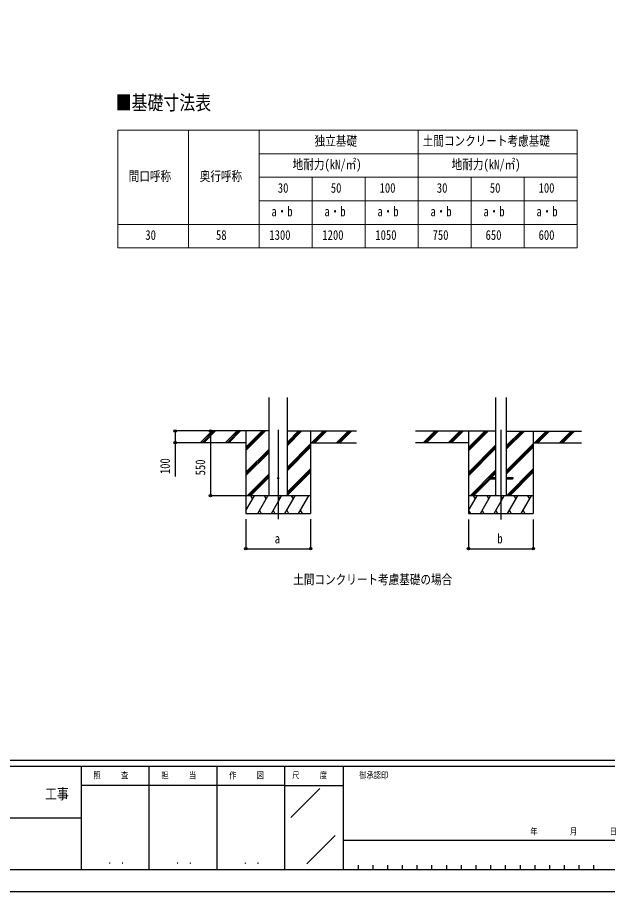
# Model space of a CAD drawing. Units: millimetres, scale not verified. Extents: x -10512 to 10512, y -7425 to 7425.
# Drawn here: x 2696 to 7706, y -7425 to 0 of the extents above; entities that cross this region are included whole.
import ezdxf
from ezdxf.enums import TextEntityAlignment as Align

# ---------------------------------------------------------------- set-up
doc = ezdxf.new("R2010")
doc.units = ezdxf.units.MM
doc.header["$LTSCALE"] = 30
doc.layers.add('0-1_TABLE1', color=7, linetype='Continuous', lineweight=18)
for name, color, linetype in [('0-2_USER1', 3, 'Continuous'), ('0-3_YKK_12', 2, 'Continuous'), ('0-4_YKK_A1', 4, 'Continuous'), ('0-5_YKK_D', 6, 'Continuous'), ('0-6_YKK_ZWAK', 7, 'Continuous')]:
    doc.layers.add(name, color=color, linetype=linetype)
doc.styles.add('ＭＳ ゴシック', font='')
doc.styles.get('ＭＳ ゴシック').set_extended_font_data('MS Gothic')

msp = doc.modelspace()

# ---------------------------------------------------------------- linework, layer by layer
at = {"layer": '0-1_TABLE1'}
for p, q in [((3547.55, -957.55), (7447.55, -957.55)), ((3547.55, -957.55), (3547.55, -1957.55)), ((4147.55, -957.55), (4147.55, -1957.55)), ((4747.55, -957.55), (4747.55, -1957.55)), ((6097.55, -957.55), (6097.55, -1957.55)), ((4747.55, -1157.55), (7447.55, -1157.55)), ((4747.55, -1357.55), (7447.55, -1357.55)), ((5197.55, -1357.55), (5197.55, -1957.55)), ((5647.55, -1357.55), (5647.55, -1957.55)), ((6547.55, -1357.55), (6547.55, -1957.55)), ((6997.55, -1357.55), (6997.55, -1957.55)), ((4747.55, -1557.55), (7447.55, -1557.55)), ((3547.55, -1757.55), (7447.55, -1757.55)), ((3547.55, -1957.55), (7447.55, -1957.55))]:
    msp.add_line(p, q, dxfattribs=at)
msp.add_lwpolyline([(7447.55, -957.55), (7447.55, -1357.55), (7447.55, -1957.55)], dxfattribs=at)
at = {"layer": '0-3_YKK_12'}
for p, q in [((4909.55, -3503.29), (4909.55, -4262.5)), ((6800.55, -3504.29), (6800.55, -4263.5))]:
    msp.add_line(p, q, dxfattribs=at)
at = {"layer": '0-4_YKK_A1'}
for p, q in [((4831.8, -4062.5), (4831.8, -3227.15)), ((4987.3, -4062.5), (4987.3, -3227.15)), ((6755.35, -3228.15), (6755.35, -4063.5)), ((6845.75, -3228.15), (6845.75, -4063.5)), ((4831.8, -3512.5), (4183.6, -3512.5)), ((4250.29, -3611.1), (4348.88, -3512.5)), ((4263.02, -3612.5), (4363.02, -3512.5)), ((4277.17, -3612.5), (4377.17, -3512.5)), ((4462.42, -3611.1), (4561.01, -3512.5)), ((4475.16, -3612.5), (4575.16, -3512.5)), ((4489.3, -3612.5), (4589.3, -3512.5)), ((4634.55, -3512.5), (4634.55, -4212.5)), ((4634.55, -3679.38), (4801.43, -3512.5)), ((4634.55, -3665.24), (4787.29, -3512.5)), ((4634.55, -3651.1), (4773.15, -3512.5)), ((4987.3, -3635), (5109.8, -3512.5)), ((4987.3, -3620.86), (5095.66, -3512.5)), ((4987.3, -3606.71), (5081.51, -3512.5)), ((4987.3, -3512.5), (5575.17, -3512.5)), ((5184.55, -3512.5), (5184.55, -4212.5)), ((5193.65, -3612.5), (5293.65, -3512.5)), ((5207.79, -3612.5), (5307.79, -3512.5)), ((5221.93, -3612.5), (5321.93, -3512.5)), ((5405.78, -3612.5), (5505.78, -3512.5)), ((5419.92, -3612.5), (5519.92, -3512.5)), ((5434.06, -3612.5), (5534.06, -3512.5)), ((6755.35, -3513.5), (6074.6, -3513.5)), ((6141.29, -3612.1), (6239.88, -3513.5)), ((6154.02, -3613.5), (6254.03, -3513.5)), ((6168.17, -3613.5), (6268.17, -3513.5)), ((6353.42, -3612.1), (6452.02, -3513.5)), ((6366.16, -3613.5), (6466.16, -3513.5)), ((6380.3, -3613.5), (6480.3, -3513.5)), ((6525.55, -3513.5), (6525.55, -4213.5)), ((6525.55, -3680.38), (6692.43, -3513.5)), ((6525.55, -3666.24), (6678.29, -3513.5)), ((6525.55, -3652.1), (6664.15, -3513.5)), ((6845.75, -3668.55), (7000.8, -3513.5)), ((6845.75, -3654.41), (6986.66, -3513.5)), ((6845.75, -3640.26), (6972.52, -3513.5)), ((6845.75, -3513.5), (7483.76, -3513.5)), ((7075.55, -3513.5), (7075.55, -4213.5)), ((7084.65, -3613.5), (7184.65, -3513.5)), ((7098.79, -3613.5), (7198.79, -3513.5)), ((7112.93, -3613.5), (7212.93, -3513.5)), ((7296.78, -3613.5), (7396.78, -3513.5)), ((7310.92, -3613.5), (7410.92, -3513.5)), ((7325.06, -3613.5), (7425.06, -3513.5)), ((4634.55, -3612.5), (4183.6, -3612.5)), ((4987.3, -3818.84), (5184.55, -3621.6)), ((4987.3, -3832.99), (5184.55, -3635.74)), ((5184.55, -3612.5), (5575.17, -3612.5)), ((6525.55, -3613.5), (6074.6, -3613.5)), ((6525.55, -3864.23), (6755.35, -3634.43)), ((6845.75, -3852.39), (7075.55, -3622.6)), ((6845.75, -3866.54), (7075.55, -3636.74)), ((7075.55, -3613.5), (7483.76, -3613.5)), ((4634.55, -3863.23), (4831.8, -3665.98)), ((4634.55, -3877.37), (4831.8, -3680.12)), ((4634.55, -3891.51), (4831.8, -3694.26)), ((4987.3, -3847.13), (5184.55, -3649.88)), ((6525.55, -3878.37), (6755.35, -3648.57)), ((6525.55, -3892.51), (6755.35, -3662.71)), ((6845.75, -3880.68), (7075.55, -3650.88)), ((4987.3, -4030.97), (5184.55, -3833.73)), ((4987.3, -4045.12), (5184.55, -3847.87)), ((6538.41, -4063.5), (6755.35, -3846.56)), ((6707.05, -3909), (6755.35, -3860.7)), ((6846.77, -4063.5), (7075.55, -3834.73)), ((6860.92, -4063.5), (7075.55, -3848.87)), ((4647.41, -4062.5), (4831.8, -3878.11)), ((4661.55, -4062.5), (4831.8, -3892.25)), ((4675.69, -4062.5), (4831.8, -3906.39)), ((4987.3, -4059.26), (5184.55, -3862.01)), ((6552.55, -4063.5), (6700.55, -3915.5)), ((6566.69, -4063.5), (6712.19, -3918)), ((6700.55, -3909), (6700.55, -3918)), ((6700.55, -3909), (6755.35, -3909)), ((6700.55, -3918), (6755.35, -3918)), ((6721.19, -3909), (6755.35, -3874.84)), ((6845.75, -3909), (6900.55, -3909)), ((6845.75, -3918), (6900.55, -3918)), ((6875.06, -4063.5), (7075.55, -3863.01)), ((6900.55, -3909), (6900.55, -3918)), ((5184.55, -4062.5), (4634.55, -4062.5)), ((4634.55, -4187.95), (4706.98, -4062.5)), ((4691.98, -4088.48), (4676.98, -4062.5)), ((4735.85, -4212.5), (4822.45, -4062.5)), ((4807.45, -4088.48), (4792.45, -4062.5)), ((4851.32, -4212.5), (4937.92, -4062.5)), ((4922.92, -4088.48), (4907.92, -4062.5)), ((4966.79, -4212.5), (5053.39, -4062.5)), ((5038.39, -4088.48), (5023.39, -4062.5)), ((5082.26, -4212.5), (5168.86, -4062.5)), ((5138.86, -4062.5), (5138.86, -4062.5)), ((7075.55, -4063.5), (6525.55, -4063.5)), ((6525.55, -4188.95), (6597.98, -4063.5)), ((6582.98, -4089.48), (6567.98, -4063.5)), ((6626.85, -4213.5), (6713.45, -4063.5)), ((6698.45, -4089.48), (6683.45, -4063.5)), ((6742.32, -4213.5), (6828.92, -4063.5)), ((6813.92, -4089.48), (6798.92, -4063.5)), ((6857.79, -4213.5), (6944.39, -4063.5)), ((6929.39, -4089.48), (6914.39, -4063.5)), ((6973.26, -4213.5), (7059.86, -4063.5)), ((7044.86, -4089.48), (7029.86, -4063.5)), ((4634.55, -4212.5), (5184.55, -4212.5)), ((4750.84, -4186.52), (4765.84, -4212.5)), ((4866.31, -4186.52), (4881.31, -4212.5)), ((4981.79, -4186.52), (4996.79, -4212.5)), ((5097.26, -4186.52), (5112.25, -4212.5)), ((6525.55, -4213.5), (7075.55, -4213.5)), ((6526.38, -4187.52), (6541.37, -4213.5)), ((6641.85, -4187.52), (6656.84, -4213.5)), ((6757.32, -4187.52), (6772.31, -4213.5)), ((6872.79, -4187.52), (6887.79, -4213.5)), ((6988.26, -4187.52), (7003.25, -4213.5))]:
    msp.add_line(p, q, dxfattribs=at)
msp.add_circle((4909.55, -3912.5), 5, dxfattribs=at)
at = {"layer": '0-5_YKK_D'}
for p, q in [((4182.6, -3512.5), (4033.55, -3512.5)), ((4334.55, -3512.5), (4334.55, -4062.5)), ((4182.6, -3612.5), (4033.55, -3612.5)), ((4633.55, -4062.5), (4333.55, -4062.5)), ((4634.55, -4262.5), (4634.55, -4513.5)), ((5184.55, -4262.5), (5184.55, -4513.5)), ((6525.55, -4263.5), (6525.55, -4513.5)), ((7075.55, -4263.5), (7075.55, -4513.5)), ((4634.55, -4512.5), (5184.55, -4512.5)), ((6525.55, -4512.5), (7075.55, -4512.5))]:
    msp.add_line(p, q, dxfattribs=at)
msp.add_lwpolyline([(4034.55, -3512.5), (4034.55, -3612.5), (4034.55, -3899)], dxfattribs=at)
for centre in [(4034.55, -3512.5), (4334.55, -3512.5), (4034.55, -3612.5), (4334.55, -4062.5), (4634.55, -4512.5), (5184.55, -4512.5), (6525.55, -4512.5), (7075.55, -4512.5)]:
    msp.add_circle(centre, 10.62, dxfattribs=at)
at = {"layer": '0-6_YKK_ZWAK'}
for p, q in [((9737.55, -6312.5), (-9762.45, -6312.5)), ((3237.55, -6362.5), (-12.45, -6362.5)), ((3812.55, -6362.5), (3812.55, -7237.5)), ((4387.55, -6362.5), (4387.55, -7237.5)), ((4962.55, -6362.5), (4962.55, -7237.5)), ((5462.55, -6362.5), (4962.55, -6362.5)), ((8043.8, -6362.5), (5462.55, -6362.5)), ((5462.55, -6362.5), (5462.55, -7237.5)), ((4962.55, -6525), (3237.55, -6525)), ((4962.55, -6525), (5462.55, -6525)), ((5017.76, -6795.73), (5262.59, -6550.9)), ((-12.45, -6800), (3237.55, -6800)), ((5151.68, -7189.97), (5392.23, -6949.42)), ((5462.55, -6987.5), (8043.8, -6987.5)), ((5587.55, -7200), (5587.55, -7237.5)), ((5712.55, -7200), (5712.55, -7237.5)), ((5837.55, -7200), (5837.55, -7237.5)), ((5962.55, -7200), (5962.55, -7237.5)), ((6087.55, -7200), (6087.55, -7237.5)), ((6212.55, -7200), (6212.55, -7237.5)), ((6337.55, -7200), (6337.55, -7237.5)), ((6462.55, -7200), (6462.55, -7237.5)), ((6587.55, -7200), (6587.55, -7237.5)), ((6712.55, -7200), (6712.55, -7237.5)), ((6837.55, -7200), (6837.55, -7237.5)), ((6962.55, -7200), (6962.55, -7237.5)), ((7087.55, -7200), (7087.55, -7237.5)), ((7212.55, -7200), (7212.55, -7237.5)), ((7337.55, -7200), (7337.55, -7237.5)), ((7462.55, -7200), (7462.55, -7237.5)), ((7587.55, -7200), (7587.55, -7237.5)), ((-12.45, -7237.5), (3237.55, -7237.5)), ((3237.55, -7237.5), (4962.55, -7237.5)), ((4962.55, -7237.5), (5462.55, -7237.5)), ((5462.55, -7237.5), (8043.8, -7237.5))]:
    msp.add_line(p, q, dxfattribs=at)
msp.add_lwpolyline([(-10512.5, -7425), (10512.5, -7425), (10512.5, 7425), (-10512.5, 7425)], close=True, dxfattribs=at)
msp.add_lwpolyline([(4962.55, -6362.5), (3237.55, -6362.5), (3237.55, -7237.5)], dxfattribs=at)

# ---------------------------------------------------------------- texts
at = {"layer": '0-1_TABLE1', "style": 'ＭＳ ゴシック', "width": 0.8}
for s, p in [('独立基礎', (5218.55, -1113.8)), ('土間コンクリート考慮基礎', (6136.55, -1113.8)), ('地耐力(kN/㎡)', (5032.55, -1313.8)), ('地耐力(kN/㎡)', (6382.55, -1313.8)), ('間口呼称', (3640.55, -1413.8)), ('奥行呼称', (4243.55, -1413.8)), ('30', (4906.55, -1513.8)), ('50', (5356.55, -1513.8)), ('100', (5770.55, -1513.8)), ('30', (6256.55, -1513.8)), ('50', (6706.55, -1513.8)), ('100', (7120.55, -1513.8)), ('a・b', (4852.55, -1713.8)), ('a・b', (5302.55, -1713.8)), ('a・b', (5752.55, -1713.8)), ('a・b', (6202.55, -1713.8)), ('a・b', (6652.55, -1713.8)), ('a・b', (7102.55, -1713.8)), ('30', (3781.55, -1913.8)), ('58', (4381.55, -1913.8)), ('1300', (4834.55, -1913.8)), ('1200', (5284.55, -1913.8)), ('1050', (5734.55, -1913.8)), ('750', (6220.55, -1913.8)), ('650', (6670.55, -1913.8)), ('600', (7120.55, -1913.8))]:
    msp.add_text(s, height=82.48, dxfattribs=at).set_placement(p, align=Align.BOTTOM_LEFT)
at = {"layer": '0-2_USER1', "style": 'ＭＳ ゴシック', "width": 0.8}
for s, height, p in [('■基礎寸法表', 123.8, (3529.54, -822.35)), ('土間コンクリート考慮基礎の場合', 82.48, (5037.06, -4840))]:
    msp.add_text(s, height=height, dxfattribs=at).set_placement(p, align=Align.BOTTOM_LEFT)
at = {"layer": '0-5_YKK_D', "style": 'ＭＳ ゴシック', "width": 0.8}
for s, p in [('100', (4014.55, -3879)), ('550', (4314.55, -3889.5))]:
    msp.add_text(s, height=82.48, rotation=90, dxfattribs=at).set_placement(p, align=Align.BOTTOM_LEFT)
for s, p in [('a', (4879.55, -4492.5)), ('b', (6770.55, -4492.5))]:
    msp.add_text(s, height=82.48, dxfattribs=at).set_placement(p, align=Align.BOTTOM_LEFT)
at = {"layer": '0-6_YKK_ZWAK', "style": 'ＭＳ ゴシック', "width": 0.8}
for s, height, p in [('照     査', 54.99, (3341.05, -6481.25)), ('担     当', 54.99, (3918.05, -6481.25)), ('作     図', 54.99, (4493.05, -6481.25)), ('尺     度', 54.99, (5028.55, -6481.25)), ('御承認印', 54.99, (5597.85, -6481.25)), ('工事', 91.64, (2930.83, -6668.66)), ('年        月        日', 54.99, (7049.77, -6958.04)), ('． ．', 64.79, (3462.5, -7210.88)), ('． ．', 64.79, (4037.5, -7210.88)), ('． ．', 64.79, (4612.5, -7210.88))]:
    msp.add_text(s, height=height, dxfattribs=at).set_placement(p, align=Align.BOTTOM_LEFT)

doc.saveas('drawing.dxf')
